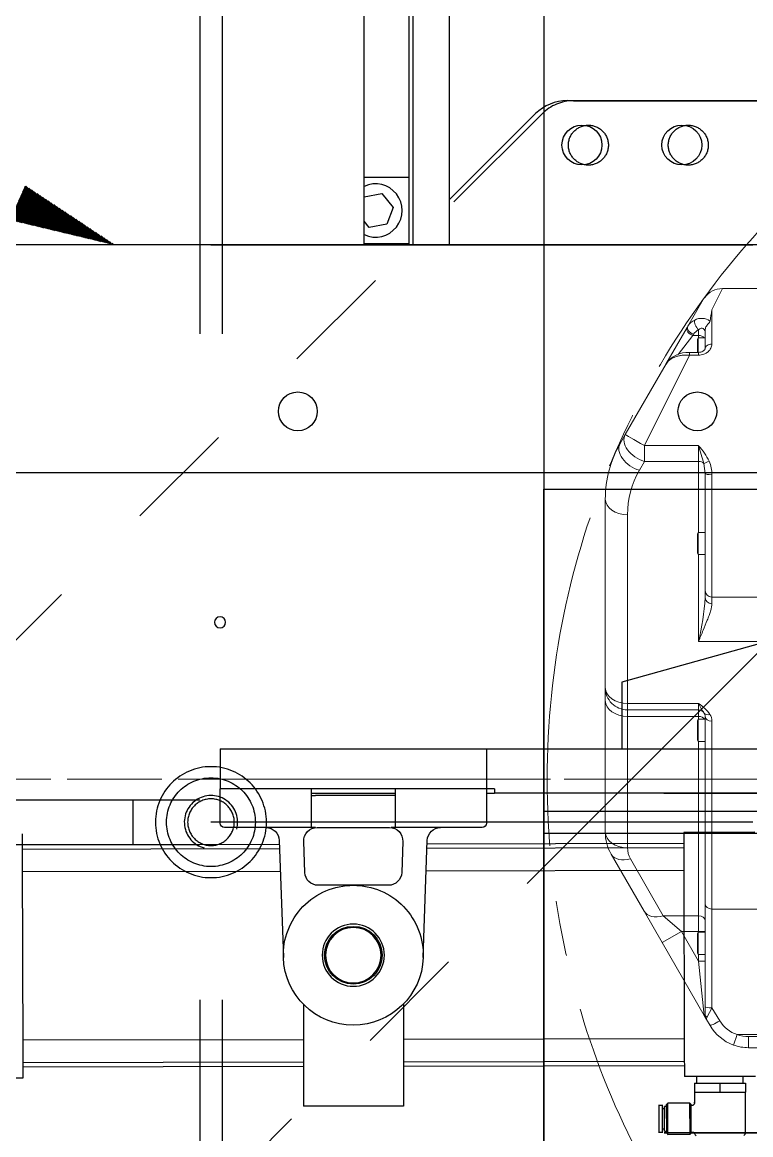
# Model space of a CAD drawing. Header units: millimetres. Extents: x 10462777 to 22643323, y 453826 to 1389191.
# Drawn here: x 11307737 to 11308065, y 596721 to 597222 of the extents above; entities that cross this region are included whole.
import ezdxf

# ---------------------------------------------------------------- set-up
doc = ezdxf.new("R2010")
doc.units = ezdxf.units.MM
doc.header["$LTSCALE"] = 200
doc.header["$MEASUREMENT"] = 0
for name, pattern in [('CENTER', [2, 1.25, -0.25, 0.25, -0.25]), ('CENTER2', [1.125, 0.75, -0.125, 0.125, -0.125]), ('DASHED', [3.5, 2, -1.5]), ('PHANTOM', [2.5, 1.25, -0.25, 0.25, -0.25, 0.25, -0.25])]:
    doc.linetypes.add(name, pattern=pattern)
doc.layers.get('0').update_dxf_attribs({"linetype": 'CONTINUOUS'})
for name, color, linetype in [('1', 1, 'CENTER'), ('2', 2, 'CONTINUOUS'), ('205', 4, 'CONTINUOUS'), ('DV1_DEFAULT', 7, 'CONTINUOUS')]:
    doc.layers.add(name, color=color, linetype=linetype)
doc.layers.add('LAYOUT', color=8, linetype='CONTINUOUS', lineweight=25)
doc.layers.add('TOP$23', color=7, linetype='CONTINUOUS', true_color=0xffffff)

# ---------------------------------------------------------------- blocks, each defined once
blk = doc.blocks.new('r710ic')
at = {"layer": 'DV1_DEFAULT', "color": 1, "linetype": 'CENTER2', "lineweight": 0}
for p, q in [((272041.37, 102141.44), (272041.37, 106426.45)), ((272041.37, 106323.81), (272041.37, 102038.81))]:
    blk.add_line(p, q, dxfattribs=at)
at = {"layer": 'DV1_DEFAULT', "color": 7, "linetype": 'CENTER2', "lineweight": 0}
blk.add_line((272041.37, 104592.6), (272041.37, 103886.38), dxfattribs=at)
at = {"layer": 'DV1_DEFAULT', "color": 7, "linetype": 'Continuous', "lineweight": 0}
for p, q in [((272017.53, 104574.13), (272076.72, 104574.13)), ((272076.72, 104574.13), (272082.57, 104574.13)), ((272082.57, 104574.13), (272167.56, 104574.13)), ((271981.87, 104556.64), (272007.53, 104571.45)), ((272069.65, 104564.13), (272010.45, 104564.13)), ((272072.57, 104564.13), (272069.65, 104564.13)), ((272069.65, 104532.13), (272069.65, 104564.13)), ((272075.5, 104564.13), (272072.57, 104564.13)), ((272072.57, 104532.13), (272072.57, 104564.13)), ((272160.49, 104564.13), (272075.5, 104564.13)), ((272075.5, 104564.13), (272075.5, 104532.13)), ((272192.56, 104567.43), (272196.56, 104565.12)), ((272196.56, 104565.12), (272228.47, 104546.7)), ((272005.45, 104562.79), (271979.8, 104547.98)), ((272184.49, 104556.46), (272180.49, 104558.77)), ((271967.73, 104548.47), (271981.87, 104556.64)), ((272191.59, 104556.46), (272184.49, 104556.46)), ((272184.49, 104532.13), (272184.49, 104556.46)), ((272232.36, 104536.24), (272191.59, 104556.46)), ((272191.59, 104556.46), (272191.59, 104532.13)), ((271934.92, 104529.53), (271967.73, 104548.47)), ((271967.73, 104548.47), (271972.73, 104539.81)), ((271979.8, 104547.98), (271972.73, 104539.81)), ((271979.8, 104547.98), (271979.8, 104532.13)), ((272228.28, 104546.81), (272244.84, 104537.25)), ((272228.6, 104546.62), (272228.47, 104546.7)), ((271972.73, 104539.81), (271959.42, 104532.13)), ((271972.73, 104532.13), (271972.73, 104539.81)), ((272241.22, 104534.65), (272232.63, 104541.36)), ((272232.36, 104532.13), (272232.36, 104536.24)), ((272233.63, 104536.24), (272232.36, 104536.24)), ((272233.63, 104532.13), (272233.63, 104536.24)), ((272241.79, 104534.32), (272241.22, 104534.65)), ((272241.22, 104534.65), (272241.22, 104532.13)), ((272244.84, 104537.25), (272245.41, 104536.92)), ((272245.41, 104536.92), (272257.37, 104530.02)), ((271930.37, 104526.9), (271933.06, 104528.46)), ((271933.06, 104528.46), (271934.92, 104529.53)), ((271934.92, 104529.53), (271959.42, 104532.13)), ((271935.56, 104529.13), (271938.73, 104529.13)), ((271938.73, 104529.13), (271984.97, 104529.13)), ((271959.42, 104532.13), (271962.37, 104532.13)), ((271959.42, 104532.13), (271959.42, 104529.13)), ((271963.06, 104532.63), (271962.37, 104532.23)), ((271972.37, 104532.23), (271962.37, 104532.23)), ((271962.37, 104532.23), (271962.37, 104529.13)), ((271963.06, 104532.63), (271971.68, 104532.63)), ((271972.37, 104532.23), (271971.68, 104532.63)), ((271972.37, 104529.13), (271972.37, 104532.23)), ((271972.37, 104532.13), (271972.73, 104532.13)), ((271972.73, 104532.13), (271979.8, 104532.13)), ((271972.73, 104532.13), (271972.73, 104529.13)), ((271979.8, 104532.13), (272058.38, 104532.13)), ((271984.97, 104529.13), (272069.57, 104529.13)), ((272059.07, 104532.63), (272058.38, 104532.23)), ((272058.38, 104532.23), (272058.38, 104529.13)), ((272068.38, 104532.23), (272058.38, 104532.23)), ((272059.07, 104532.63), (272067.69, 104532.63)), ((272068.38, 104532.23), (272067.69, 104532.63)), ((272068.38, 104529.13), (272068.38, 104532.23)), ((272068.38, 104532.13), (272069.65, 104532.13)), ((272069.65, 104532.13), (272072.57, 104532.13)), ((272072.57, 104532.13), (272075.5, 104532.13)), ((272103.33, 104532.13), (272142.53, 104532.13)), ((272103.33, 104501.13), (272103.33, 104532.13)), ((272123.12, 104529.13), (272126.25, 104529.13)), ((272126.25, 104529.13), (272179.05, 104529.13)), ((272143.22, 104532.63), (272142.53, 104532.23)), ((272142.53, 104532.23), (272142.53, 104529.13)), ((272152.53, 104532.23), (272142.53, 104532.23)), ((272143.22, 104532.63), (272151.83, 104532.63)), ((272152.53, 104532.23), (272151.83, 104532.63)), ((272152.53, 104529.13), (272152.53, 104532.23)), ((272152.53, 104532.13), (272184.49, 104532.13)), ((272179.05, 104529.13), (272183.62, 104529.71)), ((272184.49, 104532.13), (272191.59, 104532.13)), ((272233.63, 104532.13), (272232.36, 104532.13)), ((272233.63, 104532.63), (272239.52, 104532.63)), ((272240.21, 104532.23), (272233.63, 104532.23)), ((272235.4, 104529.13), (272242.51, 104529.13)), ((272240.21, 104532.23), (272239.52, 104532.63)), ((272240.21, 104529.13), (272240.21, 104532.23)), ((272240.21, 104532.13), (272241.22, 104532.13)), ((272240.71, 104529.13), (272240.21, 104529.13)), ((272241.22, 104532.13), (272243.78, 104532.13)), ((272242.51, 104529.13), (272242.57, 104529.13)), ((271938.28, 104526.13), (271932.48, 104522.57)), ((271982.85, 104526.13), (271938.28, 104526.13)), ((272067.45, 104526.13), (271982.85, 104526.13)), ((271982.85, 104526.13), (271982.85, 104501.13)), ((272123.38, 104526.13), (272120.36, 104526.13)), ((272178.5, 104526.13), (272123.38, 104526.13)), ((272123.38, 104526.13), (272123.38, 104501.13)), ((272252.74, 104526.13), (272237.35, 104526.13)), ((272252.74, 104526.13), (272262.37, 104521.35)), ((272262.37, 104501.13), (272262.37, 104521.35)), ((271926.28, 104514.73), (271921.58, 104516.44)), ((271926.28, 104501.13), (271926.28, 104514.73)), ((271925.37, 104509.58), (271920.37, 104509.58)), ((271920.37, 104501.13), (271920.37, 104509.58)), ((271925.37, 104509.58), (271925.37, 104501.13))]:
    blk.add_line(p, q, dxfattribs=at)
at = {"layer": 'DV1_DEFAULT', "color": 3, "linetype": 'CENTER2', "lineweight": 0}
blk.add_circle((272041.37, 104232.63), 367.64, dxfattribs=at)
at = {"layer": 'DV1_DEFAULT', "color": 7, "linetype": 'Continuous', "lineweight": 0}
for centre, radius, start, end in [((272017.53, 104554.13), 20, 90, 120), ((272082.57, 104564.13), 10, 90, 180), ((272167.56, 104524.13), 50, 60, 90), ((272010.45, 104554.13), 10, 90, 120), ((272160.49, 104524.13), 40, 60, 90), ((272221.81, 104536.91), 11.81, 356.736, 56.318), ((272239.03, 104529.82), 5.28, 25.952, 58.5341), ((272241.56, 104530.68), 7.33, 25.4274, 58.3545), ((272242.42, 104530.76), 6.53, 324.4292, 28.022), ((271935.57, 104524.12), 5.01, 90.0379, 119.9621), ((272069.57, 104532.13), 3, 270, 301.1146), ((272058.48, 104543.58), 20.51, 306.0501, 326.0749), ((272086.1, 104509.04), 25.4, 114.6601, 126.1292), ((272069.57, 104532.13), 3, 301.1146, 0), ((272130.26, 104642.94), 114.04, 256.3449, 266.4132), ((272116.8, 104763.93), 243.57, 285.9206, 287.8806), ((272170.35, 104555.35), 31.47, 296.8805, 312.4363), ((272252.37, 104521.36), 10, 55.9672, 60), ((272252.37, 104521.36), 10, 55.9673, 60), ((272252.37, 104521.35), 10, 0.013, 53.063), ((271940.37, 104509.58), 20, 120, 159.9444), ((271975.08, 104601.49), 83.86, 240.7721, 243.9719), ((272067.45, 104532.13), 6, 270, 301.1146), ((272178.79, 104541.16), 15.04, 268.8951, 292.6409), ((272174.88, 104072.6), 460.16, 80.2579, 80.891), ((271940.29, 104510.02), 14.79, 121.9035, 161.4424), ((271940.37, 104509.58), 20, 159.9444, 180), ((271940.37, 104509.58), 15, 159.9444, 180)]:
    blk.add_arc(centre, radius, start, end, dxfattribs=at)
for centre, major_axis, ratio, start_param, end_param in [((272017.53, 104564.13), (0, 10), 0.707107, 0, 1.570796), ((272076.72, 104564.13), (0, 10), 0.707107, 0, 1.570796), ((272082.57, 104564.13), (0, 10), 0.707107, 0, 1.570796), ((272167.56, 104564.13), (0, 10), 0.707107, 0, 1.570796), ((272012.53, 104562.79), (-5, 8.66), 0.654654, 0, 1.209429), ((272187.56, 104558.77), (5, 8.66), 0.654654, 0, 1.932163), ((272191.56, 104556.46), (5, 8.66), 0.654654, 0, 1.932163), ((272191.56, 104556.46), (5, 8.66), 0.002677, 4.713934, 6.283185), ((271986.87, 104547.98), (-5, 8.66), 0.654654, 0, 1.209429), ((272243.34, 104534.65), (-1.5, -2.6), 0.654654, 3.141593, 5.073756), ((272243.91, 104534.32), (-1.5, -2.6), 0.654654, 3.141593, 5.073756), ((272245.9, 104532.13), (-2.66, -1.4), 0.421896, 3.499226, 5.388653), ((271935.56, 104526.13), (0, 3), 0.693222, 0, 0.761413), ((271938.73, 104526.13), (0, 3), 0.150008, 0, 1.570796), ((271977.68, 104532.13), (0, 3), 0.707107, 3.141593, 4.712389), ((271984.97, 104526.13), (0, 3), 0.707107, 0, 1.570796), ((272069.57, 104526.13), (0, 3), 0.707107, 0, 1.570796), ((272067.52, 104532.13), (0, 3), 0.707107, 3.557917, 4.712389), ((272072.67, 104526.99), (-1.55, 2.57), 0.65035, 0, 1.196736), ((272123.12, 104526.13), (0, -3), 0.919953, 3.141593, 4.712389), ((272126.25, 104526.13), (0, -3), 0.95763, 3.141593, 4.712389), ((272179.05, 104526.13), (0, -3), 0.1812, 3.141593, 4.712389), ((272182.36, 104532.13), (0, 3), 0.707107, 3.772753, 4.712389), ((272184.87, 104527.28), (-1.27, 2.72), 0.086679, 0.432154, 1.530323), ((272235.4, 104526.13), (0, -3), 0.647598, 1.570796, 3.141593), ((272239.1, 104532.13), (0, -3), 0.707107, 0.551176, 1.570796), ((271932.87, 104522.57), (2.5, -4.33), 0.067197, 3.141593, 4.673612)]:
    blk.add_ellipse(centre, major_axis=major_axis, ratio=ratio, start_param=start_param, end_param=end_param, dxfattribs=at)
for points, knots in [([(272232.36, 104536.24), (272232.46, 104537.35), (272232.45, 104538.44), (272232.29, 104539.77), (272232.25, 104540.03), (272232.16, 104540.55), (272232.11, 104540.8), (272231.94, 104541.55), (272231.8, 104542.03), (272231.47, 104542.95), (272231.28, 104543.39), (272230.85, 104544.21), (272230.62, 104544.59), (272230.24, 104545.12), (272230.1, 104545.28), (272229.83, 104545.6), (272229.69, 104545.75), (272229.24, 104546.17), (272228.93, 104546.42), (272228.6, 104546.62)], [0, 0, 0, 0, 0.25, 0.25, 0.3125, 0.3125, 0.375, 0.375, 0.5, 0.5, 0.625, 0.625, 0.75, 0.75, 0.8125, 0.8125, 0.875, 0.875, 1, 1, 1, 1]), ([(271934.92, 104529.53), (271934.9, 104529.52), (271934.88, 104529.5), (271934.85, 104529.48), (271934.83, 104529.47), (271934.8, 104529.43), (271934.78, 104529.4), (271934.77, 104529.33), (271934.8, 104529.28), (271934.97, 104529.17), (271935.22, 104529.13), (271935.56, 104529.13)], [0, 0, 0, 0, 0.0625, 0.0625, 0.125, 0.125, 0.25, 0.25, 0.5, 0.5, 1, 1, 1, 1]), ([(272120.36, 104526.13), (272119.85, 104526.13), (272119.31, 104526.19), (272118.17, 104526.41), (272117.58, 104526.56), (272116.34, 104526.93), (272115.7, 104527.15), (272114.36, 104527.64), (272113.66, 104527.9), (272111.52, 104528.76), (272110.01, 104529.39), (272107.61, 104530.39), (272106.78, 104530.73), (272105.52, 104531.25), (272105.09, 104531.43), (272104.44, 104531.69), (272104.22, 104531.78), (272103.78, 104531.95), (272103.56, 104532.04), (272103.33, 104532.13)], [0, 0, 0, 0, 0.125, 0.125, 0.25, 0.25, 0.375, 0.375, 0.5, 0.5, 0.75, 0.75, 0.875, 0.875, 0.9375, 0.9375, 0.96875, 0.96875, 1, 1, 1, 1]), ([(272232.36, 104532.13), (272232.36, 104531.72), (272232.39, 104531.32), (272232.53, 104530.54), (272232.64, 104530.15), (272232.91, 104529.42), (272233.07, 104529.07), (272233.35, 104528.58), (272233.46, 104528.42), (272233.67, 104528.12), (272233.79, 104527.97), (272234.02, 104527.7), (272234.14, 104527.57), (272234.4, 104527.33), (272234.53, 104527.21), (272234.94, 104526.89), (272235.22, 104526.71), (272235.81, 104526.42), (272236.12, 104526.31), (272236.73, 104526.17), (272237.04, 104526.13), (272237.35, 104526.13)], [0, 0, 0, 0, 0.125, 0.125, 0.25, 0.25, 0.375, 0.375, 0.4375, 0.4375, 0.5, 0.5, 0.5625, 0.5625, 0.625, 0.625, 0.75, 0.75, 0.875, 0.875, 1, 1, 1, 1]), ([(272235.4, 104529.13), (272235.3, 104529.13), (272235.14, 104529.15), (272234.59, 104529.51), (272234.08, 104530.18), (272233.7, 104531.11), (272233.65, 104531.77), (272233.63, 104532.13)], [0, 0, 0, 0, 0.242703, 0.450066, 0.636734, 0.827112, 1, 1, 1, 1]), ([(272247.73, 104526.96), (272247.35, 104527.02), (272246.95, 104527.36), (272246.1, 104528.12), (272245.62, 104528.52), (272244.84, 104528.91), (272244.58, 104529), (272244.02, 104529.12), (272243.73, 104529.14), (272243.13, 104529.11), (272242.85, 104529.09), (272242.55, 104529.11), (272242.51, 104529.13), (272242.51, 104529.13)], [0, 0, 0, 0, 0.25, 0.25, 0.5, 0.5, 0.625, 0.625, 0.75, 0.75, 0.875, 0.875, 1, 1, 1, 1]), ([(272242.57, 104529.13), (272242.75, 104529.13), (272242.94, 104529.15), (272243.32, 104529.25), (272243.5, 104529.32), (272243.85, 104529.5), (272244, 104529.62), (272244.27, 104529.89), (272244.37, 104530.05), (272244.51, 104530.39), (272244.53, 104530.57), (272244.52, 104530.92), (272244.47, 104531.1), (272244.34, 104531.42), (272244.25, 104531.58), (272244.03, 104531.87), (272243.91, 104532), (272243.78, 104532.13)], [0, 0, 0, 0, 0.125, 0.125, 0.25, 0.25, 0.375, 0.375, 0.5, 0.5, 0.625, 0.625, 0.75, 0.75, 0.875, 0.875, 1, 1, 1, 1])]:
    blk.add_open_spline(points, degree=3, knots=knots, dxfattribs=at)
blk.add_open_spline([(271934.13, 104528.3), (271933.69, 104528.56), (271933.32, 104528.61), (271933.06, 104528.46)], degree=3, dxfattribs=at)
at = {"layer": 'LAYOUT', "color": 3}
blk.add_circle((272041.37, 104232.63), 2050.12, dxfattribs=at)
blk = doc.blocks.new('A$C7DA30AB0')
at = {"layer": 'LAYOUT', "color": 6, "linetype": 'PHANTOM'}
blk.add_circle((3030.45, 3025.99, 0), 2693.02, dxfattribs=at)

msp = doc.modelspace()

# ---------------------------------------------------------------- hatches: boundary and pattern name
at = {"layer": '1', "linetype": 'Continuous'}
h = msp.add_hatch(dxfattribs=at)
h.set_pattern_fill('ANSI31', color=27, scale=0.300004, angle=315, style=0, pattern_type=0)
h.set_pattern_definition([(315, (11305118.15898, 603361.51223), (0.212135048, 0.212135048), [])])
h.paths.add_polyline_path([(11307778.29554, 597121.77335), (11307731.26669, 597133.04325), (11307737.95736, 597148.44844)], flags=0)

# ---------------------------------------------------------------- linework, layer by layer
at = {"layer": '1', "color": 124, "linetype": 'Continuous'}
for p, q in [((11308117.78037, 597121.77335, 0), (11307625.77338, 597121.77335, 0)), ((11308145.78686, 597019.06966, 0), (11307625.77338, 597019.06966, 0))]:
    msp.add_line(p, q, dxfattribs=at)
for centre in [(11307860.77672, 597046.77228, 0), (11308040.77927, 597046.77228, 0)]:
    msp.add_circle(centre, 8.75012, dxfattribs=at)
at = {"layer": '1', "color": 124, "linetype": 'Continuous', "extrusion": (0, 0, -1)}
msp.add_circle((-11307825.77622, 596951.77093, 0), 2.50004, dxfattribs=at)
at = {"layer": '2', "color": 252, "linetype": 'Continuous'}
for p, q in [((11307890.72464, 597121.77757, 0), (11307890.72464, 598121.79335, 0)), ((11307910.77743, 598121.8149, 0), (11307910.77743, 597152.32816, 0)), ((11307912.77745, 597121.81194, 0), (11307912.77745, 598121.79787, 0)), ((11307929.02768, 598121.76994, 0), (11307929.02768, 597121.79068, 0)), ((11307982.06271, 597186.77427, 0), (11308123.78045, 597186.77427, 0)), ((11307929.02155, 597142.0175, 0), (11307967.92037, 597180.91632, 0)), ((11307890.72433, 597152.27378, 0), (11307910.77743, 597152.27378, 0)), ((11307910.77743, 597152.27378, 0), (11307910.77743, 597122.27336, 0)), ((11307910.77743, 597122.27336, 0), (11307890.72433, 597122.27336, 0))]:
    msp.add_line(p, q, dxfattribs=at)
at = {"layer": '2', "color": 80, "linetype": 'Continuous'}
for p, q in [((11307982.06271, 597186.77427, 0), (11308123.78045, 597186.77427, 0)), ((11307929.02155, 597142.0175, 0), (11307967.92037, 597180.91632, 0))]:
    msp.add_line(p, q, dxfattribs=at)
at = {"layer": '2', "color": 60, "linetype": 'Continuous'}
for p, q in [((11307890.72472, 597143.50195, 0), (11307898.56318, 597144.86129, 0)), ((11307898.56318, 597144.86129, 0), (11307903.74136, 597138.65471, 0)), ((11307903.74136, 597138.65471, 0), (11307900.95539, 597131.06698, 0)), ((11307892.99124, 597129.68584, 0), (11307890.72458, 597132.40268, 0)), ((11307900.95539, 597131.06698, 0), (11307892.99124, 597129.68584, 0))]:
    msp.add_line(p, q, dxfattribs=at)
at = {"layer": '2', "color": 172, "linetype": 'Continuous'}
for q in [(11308193.86761, 596721.76767, 0), (11308137.69449, 596721.76767, 0)]:
    msp.add_line((11308025.77906, 596721.76767, 0), q, dxfattribs=at)
at = {"layer": '2', "color": 95, "linetype": 'Continuous'}
for p, q in [((11308025.77906, 596721.76767, 0), (11308055.77948, 596721.76767, 0)), ((11308028.58987, 596721.76767, 0), (11308025.77906, 596721.76767, 0)), ((11308129.61725, 596721.76767, 0), (11308028.58987, 596721.76767, 0)), ((11308055.77948, 596721.76767, 0), (11308174.75523, 596721.76767, 0))]:
    msp.add_line(p, q, dxfattribs=at)
at = {"layer": '2', "color": 80, "linetype": 'Continuous'}
for centre in [(11307988.77853, 597166.77399, 0), (11308033.77917, 597166.77399, 0)]:
    msp.add_circle(centre, 9.00013, dxfattribs=at)
msp.add_arc((11307982.06271, 597166.77399, 0), 20.00028, 90, 135, dxfattribs=at)
at = {"layer": '2', "color": 252, "linetype": 'Continuous'}
msp.add_arc((11307982.06271, 597166.77399, 0), 20.00028, 90, 135, dxfattribs=at)
at = {"layer": '2', "color": 60, "linetype": 'Continuous'}
msp.add_arc((11307895.77721, 597137.27357, 0), 12.00017, 245.0965164, 114.8946329, dxfattribs=at)
at = {"layer": '205', "color": 252, "linetype": 'Continuous'}
for p, q in [((11308185.77743, 596974.89017, 0), (11308006.77879, 596924.77055, 0)), ((11308006.77879, 596924.77055, 0), (11308006.77879, 596894.77012, 0)), ((11307825.77622, 596894.77012, 0), (11307945.77792, 596894.77012, 0)), ((11307825.77622, 596894.77012, 0), (11307825.77622, 596876.76987, 0)), ((11307945.77792, 596894.77012, 0), (11307945.77792, 596876.76987, 0)), ((11307945.77798, 596894.77012, 0), (11308025.72279, 596894.77012, 0)), ((11308025.72279, 596894.77012, 0), (11308155.78043, 596894.77012, 0)), ((11307825.77622, 596861.26965, 0), (11307825.77622, 596876.76987, 0)), ((11307945.77792, 596876.76987, 0), (11307825.77622, 596876.76987, 0)), ((11307866.7768, 596876.76987, 0), (11307827.77625, 596876.76987, 0)), ((11307866.7768, 596876.76987, 0), (11307866.7768, 596861.26965, 0)), ((11307866.7768, 596873.76983, 0), (11307868.77683, 596873.76983, 0)), ((11307866.77706, 596874.76984, 0), (11307904.77601, 596874.76984, 0)), ((11307902.77731, 596873.76983, 0), (11307868.77683, 596873.76983, 0)), ((11307904.77734, 596873.76983, 0), (11307902.77731, 596873.76983, 0)), ((11307904.77734, 596861.26965, 0), (11307904.77734, 596876.76987, 0)), ((11307943.77789, 596876.76987, 0), (11307904.77734, 596876.76987, 0)), ((11307945.77686, 596874.76984, 0), (11307949.40657, 596874.76984, 0)), ((11307945.77792, 596876.76987, 0), (11307945.77792, 596861.26965, 0)), ((11307949.40657, 596876.76987, 0), (11307945.77794, 596876.76987, 0)), ((11307949.40657, 596876.76987, 0), (11307949.40657, 596874.76984, 0)), ((11308105.72392, 596874.76984, 0), (11307949.40657, 596874.76984, 0)), ((11308025.72279, 596874.76984, 0), (11308155.78043, 596874.76984, 0)), ((11307840.77643, 596859.26962, 0), (11307827.77625, 596859.26962, 0)), ((11307867.04475, 596859.26962, 0), (11307840.77643, 596859.26962, 0)), ((11307866.7768, 596861.26965, 0), (11307866.7768, 596859.53757, 0)), ((11307868.77683, 596859.26962, 0), (11307867.04475, 596859.26962, 0)), ((11307869.46958, 596859.26962, 0), (11307902.08456, 596859.26962, 0)), ((11307904.50939, 596859.26962, 0), (11307902.77731, 596859.26962, 0)), ((11307930.77771, 596859.26962, 0), (11307904.50939, 596859.26962, 0)), ((11307904.77734, 596859.53757, 0), (11307904.77734, 596861.26965, 0)), ((11307943.77789, 596859.26962, 0), (11307930.77771, 596859.26962, 0)), ((11307736.65968, 596856.45627, 0), (11307736.6849, 596844.45613, 0)), ((11307852.45166, 596853.47893, 0), (11307854.29581, 596800.66945, 0)), ((11307863.96205, 596839.05994, 0), (11307863.47315, 596853.06013, 0)), ((11307908.08099, 596853.06013, 0), (11307907.59209, 596839.05994, 0)), ((11307917.25833, 596800.66945, 0), (11307919.10248, 596853.47893, 0)), ((11308066.66364, 596857.14991, 0), (11308034.66325, 596857.08265, 0)), ((11308034.66325, 596857.08265, 0), (11308034.68847, 596845.08251, 0)), ((11307852.51442, 596851.69971, 0), (11307736.67019, 596851.45621, 0)), ((11307852.58381, 596849.69982, 0), (11307736.67439, 596849.45619, 0)), ((11308034.67796, 596850.08257, 0), (11307918.97342, 596849.83937, 0)), ((11308034.67376, 596852.08259, 0), (11307919.04372, 596851.83955, 0)), ((11307736.6849, 596844.45613, 0), (11307736.86567, 596758.4551, 0)), ((11308034.68847, 596845.08251, 0), (11308034.86924, 596759.08147, 0)), ((11307736.69541, 596839.45607, 0), (11307852.93543, 596839.7004, 0)), ((11307918.62194, 596839.83846, 0), (11308034.69898, 596840.08245, 0)), ((11307885.77707, 596833.26925, 0), (11307869.95848, 596833.26925, 0)), ((11307901.59566, 596833.26925, 0), (11307885.77707, 596833.26925, 0)), ((11307863.32314, 596779.67703, 0), (11307863.36718, 596758.72099, 0)), ((11307908.32368, 596779.77161, 0), (11307908.36772, 596758.81558, 0)), ((11307863.35767, 596763.72106, 0), (11307736.85516, 596763.45516, 0)), ((11308034.85873, 596764.08153, 0), (11307908.35621, 596763.81564, 0)), ((11307736.86567, 596758.4551, 0), (11307736.89089, 596746.45495, 0)), ((11307863.36718, 596758.72099, 0), (11307863.41973, 596733.72069, 0)), ((11307908.36772, 596758.81558, 0), (11307908.42027, 596733.81528, 0)), ((11308034.86924, 596759.08147, 0), (11308034.89446, 596747.08133, 0)), ((11307736.87618, 596753.45504, 0), (11307863.37869, 596753.72094, 0)), ((11307908.37723, 596753.81552, 0), (11308034.87975, 596754.08141, 0)), ((11307736.88038, 596751.45501, 0), (11307863.3829, 596751.72091, 0)), ((11307908.38144, 596751.81549, 0), (11308034.88395, 596752.08139, 0)), ((11307736.89089, 596746.45495, 0), (11307704.89051, 596746.38769, 0)), ((11308066.89485, 596747.14859, 0), (11308034.89446, 596747.08133, 0)), ((11308039.39794, 596744.09075, 0), (11308050.89518, 596744.11491, 0)), ((11308039.39794, 596744.09075, 0), (11308039.40634, 596740.0907, 0)), ((11308040.39453, 596747.09289, 0), (11308040.40084, 596744.09286, 0)), ((11308050.89518, 596744.11491, 0), (11308062.39821, 596744.13909, 0)), ((11308050.89518, 596744.11491, 0), (11308050.90359, 596740.11487, 0)), ((11308061.40109, 596744.137, 0), (11308061.39478, 596747.13703, 0)), ((11308062.39821, 596744.13909, 0), (11308062.40399, 596744.1391, 0)), ((11308062.39821, 596744.13909, 0), (11308062.40662, 596740.13904, 0)), ((11308062.40399, 596744.1391, 0), (11308062.4124, 596740.13906, 0)), ((11308039.40634, 596740.0907, 0), (11308045.15497, 596740.10278, 0)), ((11308039.40923, 596740.09071, 0), (11308039.41974, 596735.09065, 0)), ((11308045.15497, 596740.10278, 0), (11308050.90359, 596740.11487, 0)), ((11308050.90359, 596740.11487, 0), (11308056.6551, 596740.12695, 0)), ((11308056.6551, 596740.12695, 0), (11308062.40662, 596740.13904, 0)), ((11308062.40662, 596740.13904, 0), (11308062.40951, 596740.13905, 0)), ((11308062.40951, 596740.13905, 0), (11308062.4124, 596740.13906, 0)), ((11308062.44748, 596722.07532, 0), (11308062.40951, 596740.13905, 0)), ((11307908.42027, 596733.81528, 0), (11307863.41973, 596733.72069, 0)), ((11308025.13755, 596734.06061, 0), (11308023.231, 596734.0566, 0)), ((11308023.42165, 596734.05695, 0), (11308023.44687, 596722.05712, 0)), ((11308024.92167, 596734.0601, 0), (11308024.94689, 596722.06027, 0)), ((11308025.92483, 596732.56224, 0), (11308024.92482, 596732.56014, 0)), ((11308026.92274, 596733.56435, 0), (11308025.92273, 596733.56225, 0)), ((11308025.94585, 596722.56212, 0), (11308025.92273, 596733.56225, 0)), ((11308027.4196, 596735.06542, 0), (11308026.92064, 596734.56437, 0)), ((11308026.94797, 596721.56421, 0), (11308026.92064, 596734.56437, 0)), ((11308037.41972, 596735.08644, 0), (11308027.4196, 596735.06542, 0)), ((11308027.44902, 596721.06525, 0), (11308027.4196, 596735.06542, 0)), ((11308037.92077, 596734.58749, 0), (11308037.41972, 596735.08644, 0)), ((11308037.44914, 596721.08627, 0), (11308037.41972, 596735.08644, 0)), ((11308037.9481, 596721.58733, 0), (11308037.92077, 596734.58749, 0)), ((11308038.42183, 596734.08853, 0), (11308037.92182, 596734.08748, 0)), ((11308039.44214, 596735.04733, 0), (11308039.41974, 596735.09065, 0)), ((11308024.94374, 596723.56003, 0), (11308025.94375, 596723.56213, 0)), ((11308025.94585, 596722.56212, 0), (11308026.94587, 596722.56422, 0)), ((11308023.231, 596722.0564, 0), (11308025.13755, 596722.06041, 0)), ((11308026.94797, 596721.56421, 0), (11308027.44902, 596721.06525, 0)), ((11308027.44902, 596721.06525, 0), (11308037.44914, 596721.08627, 0)), ((11308037.44914, 596721.08627, 0), (11308037.9481, 596721.58733, 0)), ((11308037.94705, 596722.08734, 0), (11308038.60791, 596722.08873, 0))]:
    msp.add_line(p, q, dxfattribs=at)
at = {"layer": '205', "color": 252, "linetype": 'Continuous', "extrusion": (0, 0, -1)}
for radius in [14.0002, 12.50018]:
    msp.add_circle((-11307885.77707, 596801.7688, 0), radius, dxfattribs=at)
at = {"layer": '205', "color": 252, "linetype": 'Continuous'}
msp.add_circle((11307885.77707, 596801.7688, 0), 13.00018, dxfattribs=at)
at = {"layer": '205', "color": 252, "linetype": 'Continuous', "extrusion": (0, 0, -1)}
for centre, radius, start, end in [((-11307827.77625, 596861.26965, 0), 2.00003, 270, 0), ((-11307846.45523, 596853.26953, 0), 6.00009, 90, 178), ((-11307869.46958, 596853.26953, 0), 6.00009, 358, 90), ((-11307902.08456, 596853.26953, 0), 6.00009, 90, 182), ((-11307925.09891, 596853.26953, 0), 6.00009, 2, 90), ((-11307943.77789, 596861.26965, 0), 2.00003, 180, 270), ((-11307869.95848, 596839.26934, 0), 6.00009, 270, 358), ((-11307901.59566, 596839.26934, 0), 6.00009, 182, 270), ((-11307885.77707, 596801.7688, 0), 31.50045, 358, 90), ((-11307885.77707, 596801.7688, 0), 31.50045, 90, 182), ((-11307885.77707, 596801.7688, 0), 31.50045, 182, 358)]:
    msp.add_arc(centre, radius, start, end, dxfattribs=at)
at = {"layer": '205', "color": 252, "linetype": 'Continuous'}
for centre, start, end in [((11308041.44722, 596722.03118, 0), 197.6400093, 231.4382426), ((11308060.44745, 596722.07112, 0), 308.8026175, 0.1204302)]:
    msp.add_arc(centre, 2.00003, start, end, dxfattribs=at)
for points, knots in [([(11307867.04475, 596859.26962, 0), (11307866.95282, 596859.26962, 0), (11307866.88476, 596859.28868, 0), (11307866.79586, 596859.37758, 0), (11307866.7768, 596859.44562, 0), (11307866.7768, 596859.53757, 0)], [0, 0, 0, 0, 0.5, 0.5, 1, 1, 1, 1]), ([(11307904.77734, 596859.53757, 0), (11307904.77734, 596859.44564, 0), (11307904.75828, 596859.37758, 0), (11307904.66938, 596859.28868, 0), (11307904.60134, 596859.26962, 0), (11307904.50939, 596859.26962, 0)], [0, 0, 0, 0, 0.5, 0.5, 1, 1, 1, 1]), ([(11308039.29686, 596735.56912, 0), (11308039.29688, 596735.56908, 0), (11308039.29733, 596735.56825, 0), (11308039.29998, 596735.56347, 0), (11308039.30647, 596735.55126, 0), (11308039.31664, 596735.53152, 0), (11308039.33804, 596735.48689, 0), (11308039.39474, 596735.34561, 0), (11308039.43814, 596735.09904, 0), (11308039.38623, 596734.76204, 0), (11308039.21909, 596734.44948, 0), (11308038.93641, 596734.2066, 0), (11308038.64866, 596734.09359, 0), (11308038.47263, 596734.09435, 0), (11308038.42198, 596734.09889, 0)], [0, 0, 0, 0, 0.039770614, 0.063268708, 0.07236073, 0.080606873, 0.100057939, 0.139027343, 0.289052162, 0.432507707, 0.596293161, 0.759372606, 0.932209606, 1, 1, 1, 1]), ([(11308038.54663, 596722.07844, 0), (11308038.56732, 596722.083, 0), (11308038.70652, 596722.10733, 0), (11308038.96488, 596722.03591, 0), (11308039.24889, 596721.8722, 0), (11308039.43154, 596721.65518, 0), (11308039.51918, 596721.50484, 0), (11308039.53909, 596721.42807, 0), (11308039.53971, 596721.42559, 0)], [0, 0, 0, 0, 0.049309253, 0.332894328, 0.599096462, 0.813290902, 0.993997587, 1, 1, 1, 1])]:
    msp.add_open_spline(points, degree=3, knots=knots, dxfattribs=at)
at = {"layer": 'TOP$23', "linetype": 'DASHED'}
for p, q in [((11307816.66913, 600981.71124), (11307816.66913, 594581.71124)), ((11307826.66913, 600981.71124), (11307826.66913, 594581.71124)), ((11307971.66913, 597181.71124), (11307971.66913, 596841.71124)), ((11307971.66913, 597011.71124), (11308141.62663, 597011.71124)), ((11307971.66913, 596841.71437), (11307971.66913, 597011.71124)), ((11307671.66913, 596871.71124), (11307786.66913, 596871.71124)), ((11307786.66913, 596851.71124), (11307786.66913, 596871.71124)), ((11307786.66913, 596871.71124), (11307816.66913, 596871.71124)), ((11307971.66913, 596866.71124), (11308715.66913, 596866.71124)), ((11307971.66913, 596856.71124), (11308715.66913, 596856.71124)), ((11307671.66913, 596851.71124), (11307786.66913, 596851.71124)), ((11307786.66913, 596851.71124), (11307816.66913, 596851.71124))]:
    msp.add_line(p, q, dxfattribs=at)
at = {"layer": 'TOP$23', "linetype": 'Continuous'}
for p, q in [((11307971.66913, 598116.61124), (11307971.66913, 597181.71124)), ((11307971.66913, 596711.71124), (11307971.66913, 596841.71437)), ((11307971.66913, 596841.71124), (11307971.66913, 594581.71124))]:
    msp.add_line(p, q, dxfattribs=at)
at = {"layer": 'TOP$23', "linetype": 'PHANTOM'}
for p, q in [((11307984.9534, 597186.71124), (11308126.66913, 597186.71124)), ((11307577.527, 596787.56911), (11307970.81127, 597180.85338)), ((11308140.81127, 597010.85338), (11307747.527, 596617.56911))]:
    msp.add_line(p, q, dxfattribs=at)
at = {"layer": 'TOP$23', "linetype": 'CENTER'}
msp.add_line((11308865.66913, 596861.71124), (11307821.66913, 596861.71124), dxfattribs=at)
at = {"layer": 'TOP$23', "linetype": 'PHANTOM'}
for centre in [(11307991.66913, 597166.71124), (11308036.66913, 597166.71124)]:
    msp.add_circle(centre, 9, dxfattribs=at)
at = {"layer": 'TOP$23', "linetype": 'PHANTOM', "extrusion": (0, 0, -1)}
for radius in [25, 10.5]:
    msp.add_circle((-11307821.66913, 596861.71124), radius, dxfattribs=at)
at = {"layer": 'TOP$23', "linetype": 'DASHED'}
msp.add_circle((11307821.66913, 596861.71124), 20, dxfattribs=at)
at = {"layer": 'TOP$23', "linetype": 'PHANTOM'}
msp.add_arc((11307984.9534, 597166.71124), 20, 90, 135.0000001, dxfattribs=at)
at = {"layer": 'TOP$23', "linetype": 'DASHED'}
msp.add_arc((11307821.66913, 596861.71124), 12, 344.9999999, 255, dxfattribs=at)
at = {"layer": 'TOP$23', "linetype": 'CENTER'}
msp.add_open_spline([(11308865.66913, 597121.71124), (11308863.63007, 597121.71124), (11308859.55195, 597121.71124), (11308855.98359, 597121.71124), (11308852.92499, 597121.71124), (11308849.35663, 597121.71124), (11308845.78827, 597121.71124), (11308842.72968, 597121.71124), (11308839.67109, 597121.71124), (11308836.61249, 597121.71124), (11308833.04413, 597121.71124), (11308829.47577, 597121.71124), (11308826.41718, 597121.71124), (11308823.35859, 597121.71124), (11308820.29999, 597121.71124), (11308816.73163, 597121.71124), (11308813.16327, 597121.71124), (11308810.10468, 597121.71124), (11308807.04609, 597121.71124), (11308803.98749, 597121.71124), (11308800.41913, 597121.71124), (11308796.85077, 597121.71124), (11308793.79218, 597121.71124), (11308790.73359, 597121.71124), (11308787.67499, 597121.71124), (11308784.10663, 597121.71124), (11308780.53827, 597121.71124), (11308777.47968, 597121.71124), (11308774.42109, 597121.71124), (11308771.36249, 597121.71124), (11308767.79413, 597121.71124), (11308764.22577, 597121.71124), (11308761.16718, 597121.71124), (11308757.59882, 597121.71124), (11308754.54023, 597121.71124), (11308751.48163, 597121.71124), (11308748.42304, 597121.71124), (11308745.36445, 597121.71124), (11308741.28632, 597121.71124), (11308738.22773, 597121.71124), (11308735.16913, 597121.71124), (11308731.60077, 597121.71124), (11308728.54218, 597121.71124), (11308725.48359, 597121.71124), (11308722.42499, 597121.71124), (11308718.85663, 597121.71124), (11308715.28827, 597121.71124), (11308712.22968, 597121.71124), (11308709.17109, 597121.71124), (11308706.11249, 597121.71124), (11308702.54413, 597121.71124), (11308698.97577, 597121.71124), (11308695.91718, 597121.71124), (11308692.85859, 597121.71124), (11308689.79999, 597121.71124), (11308686.23163, 597121.71124), (11308682.66327, 597121.71124), (11308679.60468, 597121.71124), (11308676.54609, 597121.71124), (11308673.48749, 597121.71124), (11308669.91913, 597121.71124), (11308666.35077, 597121.71124), (11308663.29218, 597121.71124), (11308660.23359, 597121.71124), (11308657.17499, 597121.71124), (11308653.60663, 597121.71124), (11308650.03827, 597121.71124), (11308646.97968, 597121.71124), (11308643.92109, 597121.71124), (11308640.86249, 597121.71124), (11308637.29413, 597121.71124), (11308633.72577, 597121.71124), (11308630.66718, 597121.71124), (11308627.60859, 597121.71124), (11308624.54999, 597121.71124), (11308620.98163, 597121.71124), (11308617.41327, 597121.71124), (11308614.35468, 597121.71124), (11308611.29609, 597121.71124), (11308608.23749, 597121.71124), (11308604.66913, 597121.71124), (11308601.10077, 597121.71124), (11308598.04218, 597121.71124), (11308594.98359, 597121.71124), (11308591.92499, 597121.71124), (11308588.35663, 597121.71124), (11308584.78827, 597121.71124), (11308581.72968, 597121.71124), (11308578.67109, 597121.71124), (11308575.61249, 597121.71124), (11308572.04413, 597121.71124), (11308568.47577, 597121.71124), (11308565.41718, 597121.71124), (11308562.35859, 597121.71124), (11308559.29999, 597121.71124), (11308555.73163, 597121.71124), (11308552.16327, 597121.71124), (11308549.10468, 597121.71124), (11308546.04609, 597121.71124), (11308542.98749, 597121.71124), (11308539.41913, 597121.71124), (11308535.85077, 597121.71124), (11308532.79218, 597121.71124), (11308529.73359, 597121.71124), (11308526.67499, 597121.71124), (11308523.10663, 597121.71124), (11308520.04804, 597121.71124), (11308516.98945, 597121.71124), (11308513.42109, 597121.71124), (11308510.36249, 597121.71124), (11308506.79413, 597121.71124), (11308503.22577, 597121.71124), (11308500.16718, 597121.71124), (11308497.10859, 597121.71124), (11308494.04999, 597121.71124), (11308490.48163, 597121.71124), (11308486.91327, 597121.71124), (11308483.85468, 597121.71124), (11308480.79609, 597121.71124), (11308477.73749, 597121.71124), (11308474.16913, 597121.71124), (11308470.60077, 597121.71124), (11308467.54218, 597121.71124), (11308464.48359, 597121.71124), (11308461.42499, 597121.71124), (11308457.85663, 597121.71124), (11308454.28827, 597121.71124), (11308451.22968, 597121.71124), (11308448.17109, 597121.71124), (11308445.11249, 597121.71124), (11308441.54413, 597121.71124), (11308437.97577, 597121.71124), (11308434.91718, 597121.71124), (11308431.34882, 597121.71124), (11308428.29023, 597121.71124), (11308425.23163, 597121.71124), (11308421.66327, 597121.71124), (11308418.60468, 597121.71124), (11308415.54609, 597121.71124), (11308412.48749, 597121.71124), (11308408.91913, 597121.71124), (11308405.35077, 597121.71124), (11308402.29218, 597121.71124), (11308399.23359, 597121.71124), (11308396.17499, 597121.71124), (11308392.60663, 597121.71124), (11308389.03827, 597121.71124), (11308385.97968, 597121.71124), (11308382.92109, 597121.71124), (11308379.86249, 597121.71124), (11308376.29413, 597121.71124), (11308372.72577, 597121.71124), (11308369.66718, 597121.71124), (11308366.60859, 597121.71124), (11308363.54999, 597121.71124), (11308359.98163, 597121.71124), (11308356.41327, 597121.71124), (11308353.35468, 597121.71124), (11308349.78632, 597121.71124), (11308346.72773, 597121.71124), (11308343.66913, 597121.71124), (11308340.10077, 597121.71124), (11308337.04218, 597121.71124), (11308333.98359, 597121.71124), (11308330.92499, 597121.71124), (11308327.35663, 597121.71124), (11308323.78827, 597121.71124), (11308320.72968, 597121.71124), (11308317.67109, 597121.71124), (11308314.61249, 597121.71124), (11308311.04413, 597121.71124), (11308307.47577, 597121.71124), (11308304.41718, 597121.71124), (11308301.35859, 597121.71124), (11308298.29999, 597121.71124), (11308294.73163, 597121.71124), (11308291.16327, 597121.71124), (11308288.10468, 597121.71124), (11308285.04609, 597121.71124), (11308281.98749, 597121.71124), (11308278.41913, 597121.71124), (11308274.85077, 597121.71124), (11308271.79218, 597121.71124), (11308268.73359, 597121.71124), (11308265.67499, 597121.71124), (11308262.10663, 597121.71124), (11308258.53827, 597121.71124), (11308255.47968, 597121.71124), (11308252.42109, 597121.71124), (11308249.36249, 597121.71124), (11308245.79413, 597121.71124), (11308242.22577, 597121.71124), (11308239.16718, 597121.71124), (11308236.10859, 597121.71124), (11308233.04999, 597121.71124), (11308229.48163, 597121.71124), (11308225.91327, 597121.71124), (11308222.85468, 597121.71124), (11308219.79609, 597121.71124), (11308216.73749, 597121.71124), (11308213.16913, 597121.71124), (11308209.60077, 597121.71124), (11308206.54218, 597121.71124), (11308203.48359, 597121.71124), (11308200.42499, 597121.71124), (11308196.85663, 597121.71124), (11308193.28827, 597121.71124), (11308190.22968, 597121.71124), (11308187.17109, 597121.71124), (11308184.11249, 597121.71124), (11308180.54413, 597121.71124), (11308177.48554, 597121.71124), (11308174.42695, 597121.71124), (11308170.85859, 597121.71124), (11308167.79999, 597121.71124), (11308164.23163, 597121.71124), (11308160.66327, 597121.71124), (11308157.60468, 597121.71124), (11308154.54609, 597121.71124), (11308151.48749, 597121.71124), (11308147.91913, 597121.71124), (11308144.35077, 597121.71124), (11308141.29218, 597121.71124), (11308138.23359, 597121.71124), (11308135.17499, 597121.71124), (11308131.60663, 597121.71124), (11308128.03827, 597121.71124), (11308124.97968, 597121.71124), (11308121.92109, 597121.71124), (11308118.86249, 597121.71124), (11308115.29413, 597121.71124), (11308111.72577, 597121.71124), (11308108.66718, 597121.71124), (11308105.60859, 597121.71124), (11308102.54999, 597121.71124), (11308098.98163, 597121.71124), (11308095.41327, 597121.71124), (11308092.35468, 597121.71124), (11308089.29609, 597121.71124), (11308086.23749, 597121.71124), (11308082.66913, 597121.71124), (11308079.10077, 597121.71124), (11308076.04218, 597121.71124), (11308072.98359, 597121.71124), (11308069.92499, 597121.71124), (11308066.35663, 597121.71124), (11308062.78827, 597121.71124), (11308059.72968, 597121.71124), (11308056.67109, 597121.71124), (11308053.61249, 597121.71124), (11308050.04413, 597121.71124), (11308046.47577, 597121.71124), (11308043.41718, 597121.71124), (11308040.35859, 597121.71124), (11308037.29999, 597121.71124), (11308033.73163, 597121.71124), (11308030.16327, 597121.71124), (11308027.10468, 597121.71124), (11308024.04609, 597121.71124), (11308020.98749, 597121.71124), (11308017.41913, 597121.71124), (11308013.85077, 597121.71124), (11308010.79218, 597121.71124), (11308007.73359, 597121.71124), (11308004.67499, 597121.71124), (11308001.10663, 597121.71124), (11307997.53827, 597121.71124), (11307994.47968, 597121.71124), (11307990.91132, 597121.71124), (11307987.85273, 597121.71124), (11307984.79413, 597121.71124), (11307981.22577, 597121.71124), (11307978.16718, 597121.71124), (11307975.10859, 597121.71124), (11307972.04999, 597121.71124), (11307968.48163, 597121.71124), (11307964.91327, 597121.71124), (11307961.85468, 597121.71124), (11307958.79609, 597121.71124), (11307955.73749, 597121.71124), (11307952.16913, 597121.71124), (11307948.60077, 597121.71124), (11307945.54218, 597121.71124), (11307942.48359, 597121.71124), (11307939.42499, 597121.71124), (11307935.85663, 597121.71124), (11307932.28827, 597121.71124), (11307929.22968, 597121.71124), (11307926.17109, 597121.71124), (11307923.11249, 597121.71124), (11307919.54413, 597121.71124), (11307915.97577, 597121.71124), (11307912.91718, 597121.71124), (11307909.85859, 597121.71124), (11307906.79999, 597121.71124), (11307903.23163, 597121.71124), (11307899.66327, 597121.71124), (11307896.60468, 597121.71124), (11307893.54609, 597121.71124), (11307890.48749, 597121.71124), (11307886.91913, 597121.71124), (11307883.35077, 597121.71124), (11307880.29218, 597121.71124), (11307877.23359, 597121.71124), (11307874.17499, 597121.71124), (11307870.60663, 597121.71124), (11307867.03827, 597121.71124), (11307863.97968, 597121.71124), (11307860.92109, 597121.71124), (11307857.86249, 597121.71124), (11307854.29413, 597121.71124), (11307850.72577, 597121.71124), (11307847.66718, 597121.71124), (11307844.60859, 597121.71124), (11307841.54999, 597121.71124), (11307837.98163, 597121.71124), (11307834.41327, 597121.71124), (11307831.35468, 597121.71124), (11307827.78632, 597121.71124), (11307823.7082, 597121.71124), (11307821.66913, 597121.71124)], degree=2, knots=[0, 0, 0, 0.00390625, 0.0078125, 0.010742188, 0.013671875, 0.017578125, 0.020507812, 0.0234375, 0.026367188, 0.029296875, 0.033203125, 0.036132812, 0.0390625, 0.041992188, 0.044921875, 0.048828125, 0.051757812, 0.0546875, 0.057617188, 0.060546875, 0.064453125, 0.067382812, 0.0703125, 0.073242188, 0.076171875, 0.080078125, 0.083007812, 0.0859375, 0.088867188, 0.091796875, 0.095703125, 0.098632812, 0.1015625, 0.10546875, 0.107421875, 0.111328125, 0.11328125, 0.1171875, 0.12109375, 0.123046875, 0.126953125, 0.129882812, 0.1328125, 0.135742188, 0.138671875, 0.142578125, 0.145507812, 0.1484375, 0.151367188, 0.154296875, 0.158203125, 0.161132812, 0.1640625, 0.166992188, 0.169921875, 0.173828125, 0.176757812, 0.1796875, 0.182617188, 0.185546875, 0.189453125, 0.192382812, 0.1953125, 0.198242188, 0.201171875, 0.205078125, 0.208007812, 0.2109375, 0.213867188, 0.216796875, 0.220703125, 0.223632812, 0.2265625, 0.229492188, 0.232421875, 0.236328125, 0.239257812, 0.2421875, 0.245117188, 0.248046875, 0.251953125, 0.254882812, 0.2578125, 0.260742188, 0.263671875, 0.267578125, 0.270507812, 0.2734375, 0.276367188, 0.279296875, 0.283203125, 0.286132812, 0.2890625, 0.291992188, 0.294921875, 0.298828125, 0.301757812, 0.3046875, 0.307617188, 0.310546875, 0.314453125, 0.317382812, 0.3203125, 0.323242188, 0.326171875, 0.330078125, 0.33203125, 0.3359375, 0.338867188, 0.341796875, 0.345703125, 0.348632812, 0.3515625, 0.354492188, 0.357421875, 0.361328125, 0.364257812, 0.3671875, 0.370117188, 0.373046875, 0.376953125, 0.379882812, 0.3828125, 0.385742188, 0.388671875, 0.392578125, 0.395507812, 0.3984375, 0.401367188, 0.404296875, 0.408203125, 0.411132812, 0.4140625, 0.41796875, 0.419921875, 0.423828125, 0.426757812, 0.4296875, 0.432617188, 0.435546875, 0.439453125, 0.442382812, 0.4453125, 0.448242188, 0.451171875, 0.455078125, 0.458007812, 0.4609375, 0.463867188, 0.466796875, 0.470703125, 0.473632812, 0.4765625, 0.479492188, 0.482421875, 0.486328125, 0.489257812, 0.4921875, 0.49609375, 0.498046875, 0.501953125, 0.504882812, 0.5078125, 0.510742188, 0.513671875, 0.517578125, 0.520507812, 0.5234375, 0.526367188, 0.529296875, 0.533203125, 0.536132812, 0.5390625, 0.541992188, 0.544921875, 0.548828125, 0.551757812, 0.5546875, 0.557617188, 0.560546875, 0.564453125, 0.567382812, 0.5703125, 0.573242188, 0.576171875, 0.580078125, 0.583007812, 0.5859375, 0.588867188, 0.591796875, 0.595703125, 0.598632812, 0.6015625, 0.604492188, 0.607421875, 0.611328125, 0.614257812, 0.6171875, 0.620117188, 0.623046875, 0.626953125, 0.629882812, 0.6328125, 0.635742188, 0.638671875, 0.642578125, 0.645507812, 0.6484375, 0.651367188, 0.654296875, 0.658203125, 0.66015625, 0.6640625, 0.666992188, 0.669921875, 0.673828125, 0.676757812, 0.6796875, 0.682617188, 0.685546875, 0.689453125, 0.692382812, 0.6953125, 0.698242188, 0.701171875, 0.705078125, 0.708007812, 0.7109375, 0.713867188, 0.716796875, 0.720703125, 0.723632812, 0.7265625, 0.729492188, 0.732421875, 0.736328125, 0.739257812, 0.7421875, 0.745117188, 0.748046875, 0.751953125, 0.754882812, 0.7578125, 0.760742188, 0.763671875, 0.767578125, 0.770507812, 0.7734375, 0.776367188, 0.779296875, 0.783203125, 0.786132812, 0.7890625, 0.791992188, 0.794921875, 0.798828125, 0.801757812, 0.8046875, 0.807617188, 0.810546875, 0.814453125, 0.817382812, 0.8203125, 0.823242188, 0.826171875, 0.830078125, 0.833007812, 0.8359375, 0.83984375, 0.841796875, 0.845703125, 0.848632812, 0.8515625, 0.854492188, 0.857421875, 0.861328125, 0.864257812, 0.8671875, 0.870117188, 0.873046875, 0.876953125, 0.879882812, 0.8828125, 0.885742188, 0.888671875, 0.892578125, 0.895507812, 0.8984375, 0.901367188, 0.904296875, 0.908203125, 0.911132812, 0.9140625, 0.916992188, 0.919921875, 0.923828125, 0.926757812, 0.9296875, 0.932617188, 0.935546875, 0.939453125, 0.942382812, 0.9453125, 0.948242188, 0.951171875, 0.955078125, 0.958007812, 0.9609375, 0.963867188, 0.966796875, 0.970703125, 0.973632812, 0.9765625, 0.979492188, 0.982421875, 0.986328125, 0.989257812, 0.9921875, 0.99609375, 1, 1, 1], dxfattribs=at)

# ---------------------------------------------------------------- block references
at = {"ltscale": 10, "rotation": 180}
msp.add_blockref('A$C7DA30AB0', (11313764.24811, 600747.76955, 0), dxfattribs=at)
at = {"layer": 'LAYOUT', "color": 2, "rotation": 89.99999999999999}
msp.add_blockref('r710ic', (11412573.40786, 324839.74027, 0), dxfattribs=at)

doc.saveas('drawing.dxf')
